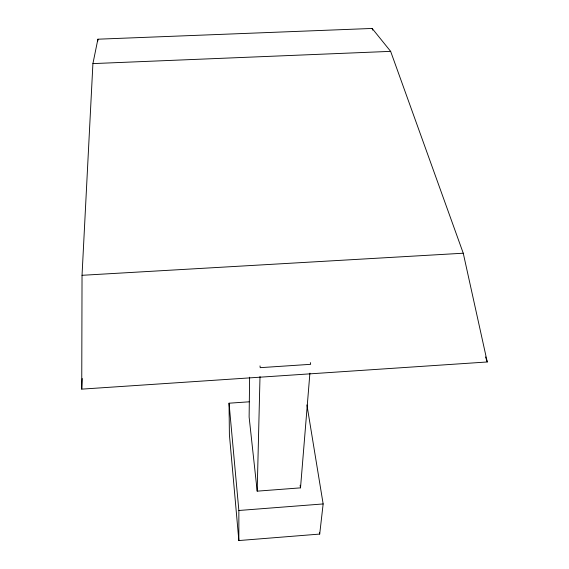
<?xml version="1.0" encoding="UTF-8"?>
<svg xmlns="http://www.w3.org/2000/svg" width="569" height="569" viewBox="0 0 569 569"><rect width="100%" height="100%" fill="white"/><g stroke="black" fill="none" stroke-linecap="round" stroke-linejoin="round"><path stroke-width="0.85" d="M306.933 404.922L323.149 503.942L319.707 534.078L238.852 540.55L238.859 510.485L229.037 403.201L249.329 401.799M81.737 389.132L82.036 275.304L92.918 63.6L97.896 39.197L372.154 28.45L390.64 51.359L463.258 253.219L487.263 361.976L81.737 389.132L82.228 378.506M249.627 377.211L249.122 417.049L257.188 491.154L300.51 487.861L309.906 373.15M257.188 491.154L260.005 376.55M97.811 40.968L97.896 39.197M238.859 510.485L323.149 503.942M82.036 275.304L463.258 253.219M92.918 63.6L390.64 51.359M372.154 28.45L372.738 30.129M485.521 356.934L487.263 361.976M310.325 362.588L310.631 364.324L260.225 367.666L260.005 365.91M319.429 532.335L319.707 534.078M300.126 485.229L300.51 487.861M238.852 540.55L229.399 434.659L229.037 403.201"/></g></svg>
